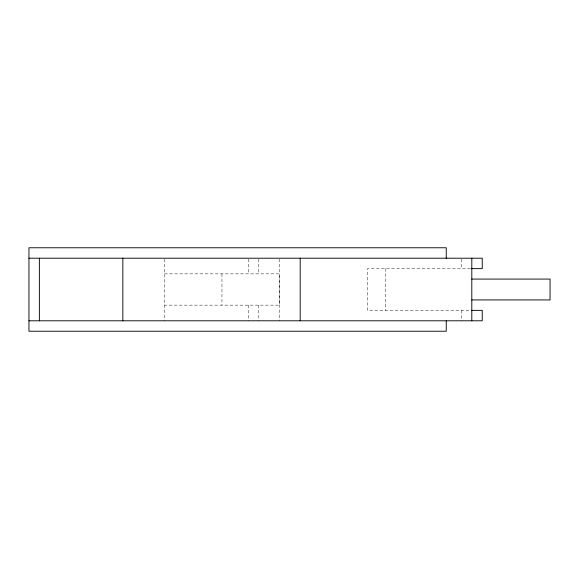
<?xml version="1.0" encoding="UTF-8"?>
<svg xmlns="http://www.w3.org/2000/svg" width="579" height="579" viewBox="0 0 579 579"><rect width="100%" height="100%" fill="white"/><g stroke="black" fill="none" stroke-linecap="round" stroke-linejoin="round"><path stroke-width="0.43" stroke-dasharray="2.9 2.17" d="M470.517 268.634L367.484 268.634L367.484 310.366L470.517 310.366M164.53 273.853L279.375 273.853L279.375 305.147L164.53 305.147M461.376 259.074L461.376 268.634M461.376 310.366L461.376 320.795M385.737 268.634L385.737 310.366M279.375 259.074L279.375 320.795M258.813 259.074L258.813 273.853M258.813 305.147L258.813 320.795M248.384 259.074L248.384 273.853M248.384 305.147L248.384 320.795M221.952 273.853L221.952 305.147M164.53 259.095L164.53 320.795"/><path stroke-width="0.87" d="M28.95 258.205L482.242 258.205L482.242 268.634L471.415 268.634M471.805 279.071L550.05 279.071L550.05 299.929L471.805 299.929M471.415 310.366L482.242 310.366L482.242 320.795L28.95 320.795M471.805 258.205L471.805 320.795M446.25 258.205L446.25 247.769L28.95 247.769L28.95 331.231L446.25 331.231L446.25 320.795M300.19 258.205L300.19 320.795M122.842 258.205L122.842 320.795M39.379 258.205L39.379 320.795"/></g></svg>
